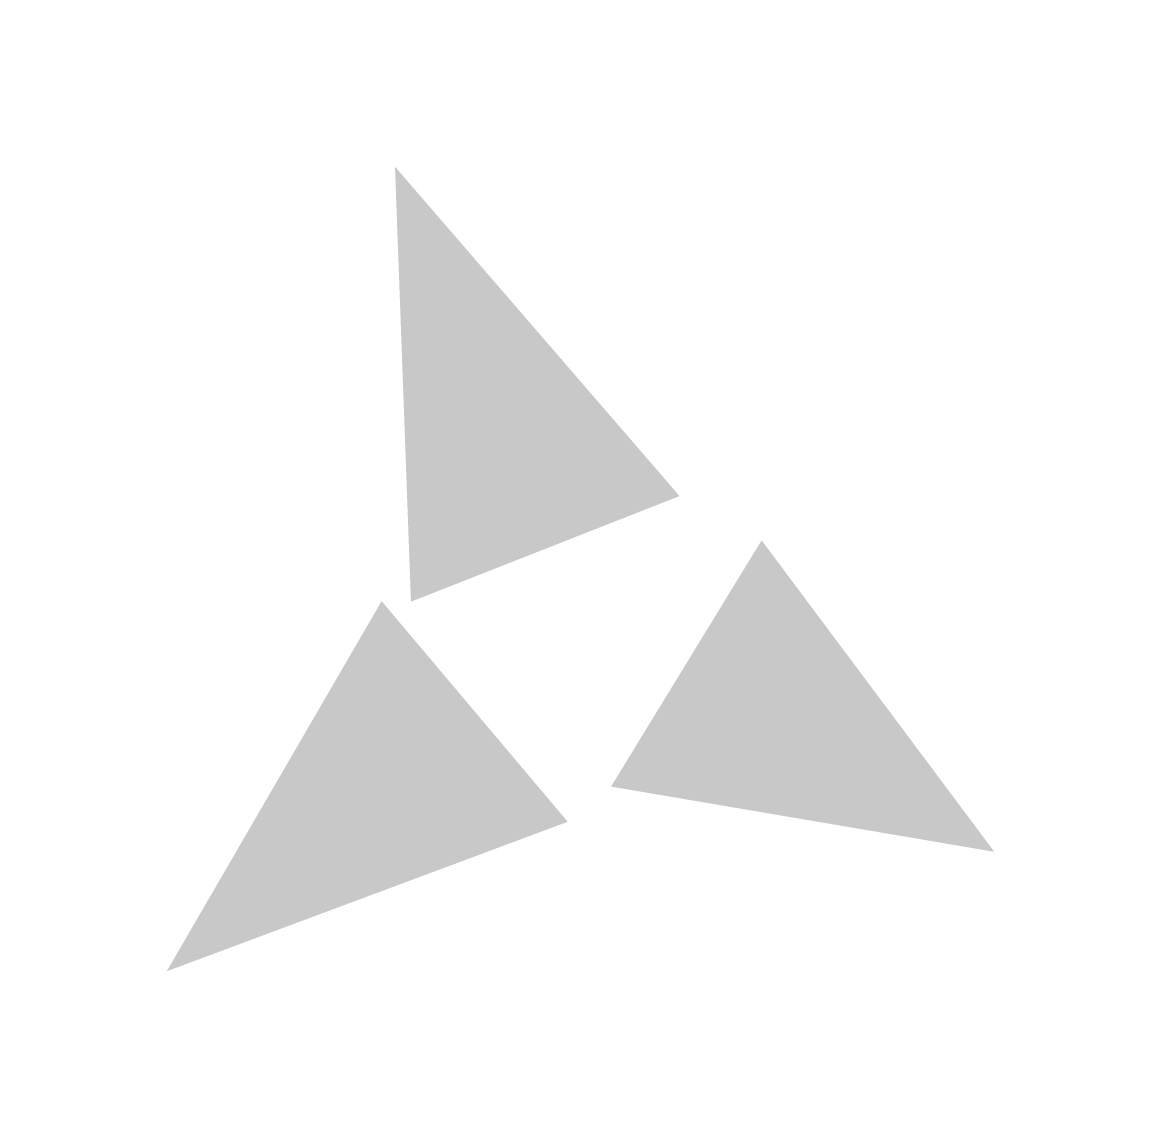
# Model space of a CAD drawing. Extents: x -0.29 to 3.57, y -0.44 to 3.35.
import ezdxf

# ---------------------------------------------------------------- set-up
doc = ezdxf.new("R2010")
doc.units = 0
doc.layers.get('0').update_dxf_attribs({"linetype": 'CONTINUOUS'})

msp = doc.modelspace()

# ---------------------------------------------------------------- linework, layer by layer
at = {"color": 0}
for points in [[(0.997, 2.8468, 0, 1, 0), (1.5176, 1.5229, 1, 1, 0)], [(2.0062, 1.126, 1, 0, 0), (3.0732, 0.4736, 1, 0, 0)], [(0.2061, 0.0596, 0, 1, 0), (1.2731, 0.9598, 1, 1, 0)]]:
    msp.add_lwpolyline(points, format="xyseb", dxfattribs=at)

doc.saveas('drawing.dxf')
